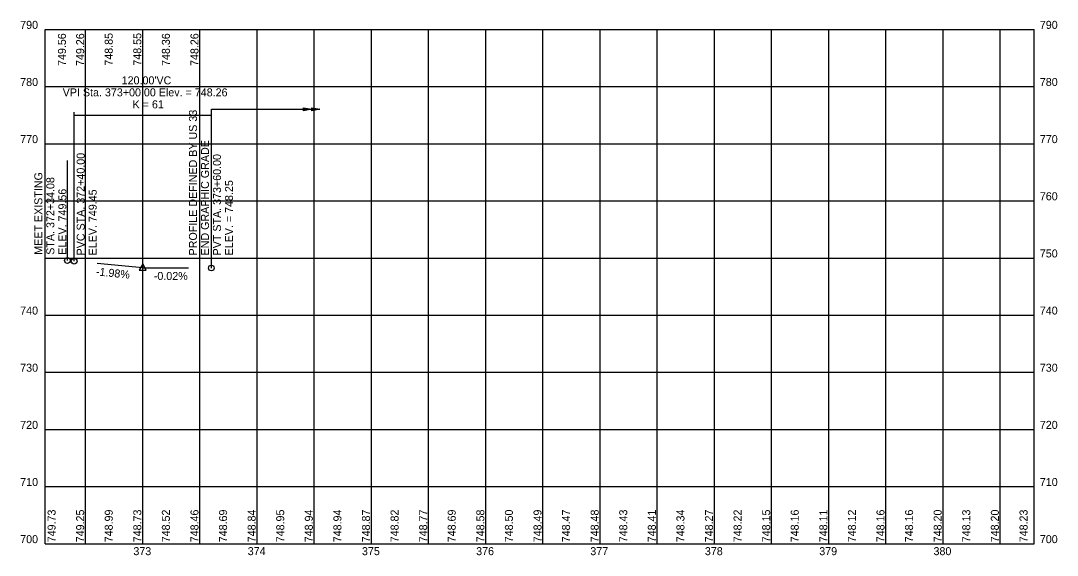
# Model space of a CAD drawing. Extents: x -21 to 885, y 690 to 1158.
import ezdxf

# ---------------------------------------------------------------- set-up
doc = ezdxf.new("R2010")
doc.units = 0
for name, color, linetype in [('PF_P_Sta_Elev_Text', 7, 'Continuous'), ('PF_P_Text', 7, 'Continuous'), ('PF_P_Text_Grade', 7, 'Continuous'), ('PF_P_Text_Points', 7, 'Continuous'), ('PF_P_Text_Strip_Grades_20', 7, 'Continuous'), ('PF_X_Text_Strip_Grade', 7, 'Continuous'), ('SH_Major_Grid_Line', 7, 'Continuous'), ('SH_Text', 7, 'Continuous')]:
    doc.layers.add(name, color=color, linetype=linetype)

msp = doc.modelspace()

# ---------------------------------------------------------------- linework, layer by layer
at = {"layer": 'PF_P_Text'}
msp.add_lwpolyline([(85.46, 944.91), (82.33, 939.5), (88.58, 939.5)], close=True, dxfattribs=at)
at = {"layer": 'PF_P_Text_Grade'}
for q in [(45.65, 945.23), (85.46, 941.3), (125.46, 941.27)]:
    msp.add_line((85.46, 941.3), q, dxfattribs=at)
msp.add_circle((85.46, 941.3), 0.25, dxfattribs=at)
msp.add_circle((85.46, 941.3), 0.25, dxfattribs=at)
at = {"layer": 'PF_P_Text_Points'}
for p, q in [((145.46, 941.25), (145.46, 1080.11)), ((25.46, 947.23), (25.46, 1077.73)), ((145.46, 1074.56), (25.46, 1074.56)), ((19.54, 947.81), (19.54, 1035.31))]:
    msp.add_line(p, q, dxfattribs=at)
for centre in [(19.54, 947.81), (25.46, 947.23), (145.46, 941.25)]:
    msp.add_circle(centre, 2.5, dxfattribs=at)
at = {"layer": 'SH_Major_Grid_Line'}
for p, q in [((0, 1150), (865.07, 1150)), ((0, 700), (0, 1150)), ((35.46, 700), (35.46, 1150)), ((85.46, 700), (85.46, 1150)), ((135.46, 700), (135.46, 1150)), ((185.46, 700), (185.46, 1150)), ((235.46, 700), (235.46, 1150)), ((285.46, 700), (285.46, 1150)), ((335.46, 700), (335.46, 1150)), ((385.46, 700), (385.46, 1150)), ((435.46, 700), (435.46, 1150)), ((485.46, 700), (485.46, 1150)), ((535.46, 700), (535.46, 1150)), ((585.46, 700), (585.46, 1150)), ((635.46, 700), (635.46, 1150)), ((685.46, 700), (685.46, 1150)), ((735.46, 700), (735.46, 1150)), ((785.46, 700), (785.46, 1150)), ((835.46, 700), (835.46, 1150)), ((865.07, 700), (865.07, 1150)), ((0, 1100), (865.07, 1100)), ((0, 1050), (865.07, 1050)), ((0, 1000), (865.07, 1000)), ((0, 950), (865.07, 950)), ((0, 900), (865.07, 900)), ((0, 850), (865.07, 850)), ((0, 800), (865.07, 800)), ((0, 750), (865.07, 750)), ((0, 700), (865.07, 700))]:
    msp.add_line(p, q, dxfattribs=at)
at = {"layer": 'SH_Text'}
msp.add_line((145.46, 1080.11), (240.46, 1080.11), dxfattribs=at)
for points in [[(226.13, 1078.71), (226.13, 1081.51), (233.13, 1080.11)], [(233.46, 1078.71), (233.46, 1081.51), (240.46, 1080.11)]]:
    msp.add_lwpolyline(points, close=True, dxfattribs=at)

# ---------------------------------------------------------------- texts
at = {"layer": 'PF_P_Sta_Elev_Text'}
for s, p in [('790', (-21.73, 1150.5)), ('790', (870.07, 1150.5)), ('780', (-21.73, 1100.5)), ('780', (870.07, 1100.5)), ('770', (-21.73, 1050.5)), ('770', (870.07, 1050.5)), ('760', (870.07, 1000.5)), ('750', (870.07, 950.5)), ('740', (-21.73, 900.5)), ('740', (870.07, 900.5)), ('730', (-21.73, 850.5)), ('730', (870.07, 850.5)), ('720', (-21.73, 800.5)), ('720', (870.07, 800.5)), ('710', (-21.73, 750.5)), ('710', (870.07, 750.5)), ('700', (-21.73, 700.5)), ('700', (870.07, 700.5)), ('373', (77.28, 690)), ('374', (177.28, 690)), ('375', (277.2, 690)), ('376', (377.06, 690)), ('377', (476.92, 690)), ('378', (577.12, 690)), ('379', (677.16, 690)), ('380', (777.09, 690))]:
    msp.add_text(s, height=7, dxfattribs=at).set_placement(p)
at = {"layer": 'PF_P_Text_Grade'}
for s, rotation, p in [('-1.98%', 354.35788, (44.31, 934.81)), ('-0.02%', 359.95519, (95.14, 930.79))]:
    msp.add_text(s, height=7, rotation=rotation, dxfattribs=at).set_placement(p)
at = {"layer": 'PF_P_Text_Points'}
for s, p in [("120.00'VC", (67.03, 1101.93)), ('VPI Sta. 373+00.00 Elev. = 748.26', (15.46, 1091.43)), ('K = 61', (76.59, 1080.93))]:
    msp.add_text(s, height=7, dxfattribs=at).set_placement(p)
at = {"layer": 'PF_P_Text_Strip_Grades_20'}
for s, p in [('749.56', (18.3, 1118)), ('749.26', (34.22, 1118)), ('748.85', (59.21, 1118.27)), ('748.55', (84.21, 1118.27)), ('748.36', (109.21, 1118)), ('748.26', (134.21, 1118))]:
    msp.add_text(s, height=7, rotation=90, dxfattribs=at).set_placement(p)
at = {"layer": 'PF_X_Text_Strip_Grade'}
for s, p in [('749.73', (9.23, 701.25)), ('749.25', (34.21, 701.25)), ('748.99', (59.24, 701.25)), ('748.73', (84.21, 701.25)), ('748.52', (109.21, 701.25)), ('748.46', (134.21, 701.25)), ('748.69', (159.21, 701.25)), ('748.84', (184.21, 701.25)), ('748.95', (209.21, 701.25)), ('748.94', (234.21, 701.25)), ('748.94', (259.22, 701.25)), ('748.87', (284.21, 701.25)), ('748.82', (309.22, 701.25)), ('748.77', (334.23, 701.25)), ('748.69', (359.21, 701.25)), ('748.58', (384.21, 701.25)), ('748.50', (409.21, 701.25)), ('748.49', (434.24, 701.25)), ('748.47', (459.21, 701.25)), ('748.48', (484.21, 701.25)), ('748.43', (509.21, 701.25)), ('748.41', (534.22, 701.25)), ('748.34', (559.24, 701.25)), ('748.27', (584.21, 701.25)), ('748.22', (609.21, 701.25)), ('748.15', (634.22, 701.25)), ('748.16', (659.21, 701.25)), ('748.11', (684.25, 701.25)), ('748.12', (709.23, 701.25)), ('748.16', (734.21, 701.25)), ('748.16', (759.21, 701.25)), ('748.20', (784.21, 701.25)), ('748.13', (809.21, 701.25)), ('748.20', (834.22, 701.25)), ('748.23', (859.32, 701.25))]:
    msp.add_text(s, height=7, rotation=90, dxfattribs=at).set_placement(p)
at = {"layer": 'SH_Text'}
for s, p in [('PROFILE DEFINED BY US 33', (132.89, 952.25)), ('END GRAPHIC GRADE', (143.39, 952.25)), ('PVC STA. 372+40.00', (34.67, 952.27)), ('PVT STA. 373+60.00', (153.89, 952.25)), ('MEET EXISTING', (-2.34, 952.85)), ('STA. 372+34.08', (8.16, 952.85)), ('ELEV. = 748.25', (164.39, 952.25)), ('ELEV. 749.56', (18.66, 952.85)), ('ELEV. 749.45', (45.17, 952.27))]:
    msp.add_text(s, height=7, rotation=90, dxfattribs=at).set_placement(p)

doc.saveas('drawing.dxf')
